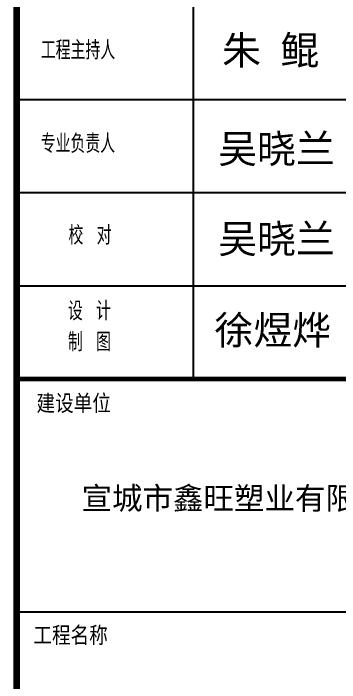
# Model space of a CAD drawing. Extents: x 33088 to 140010, y 13737 to 369010.
# Drawn here: x 114805 to 118659, y 228359 to 236263 of the extents above; entities that cross this region are included whole.
import ezdxf

# ---------------------------------------------------------------- set-up
doc = ezdxf.new("R2010")
doc.units = 0
doc.header["$LTSCALE"] = 1000
doc.header["$MEASUREMENT"] = 0
for name, color, linetype in [('1', 7, 'CONTINUOUS'), ('PP-PM-TK', 7, 'CONTINUOUS'), ('PUB_TEXT', 7, 'CONTINUOUS'), ('PUB_TITLE', 4, 'CONTINUOUS'), ('签名', 255, 'CONTINUOUS')]:
    doc.layers.add(name, color=color, linetype=linetype)
doc.styles.add('-黑体', font='simhei.ttf', dxfattribs={"width": 0.8})
doc.styles.add('TQ', font='txt.shx', dxfattribs={"width": 0.8, "bigfont": 'hztxt.shx'})

msp = doc.modelspace()

# ---------------------------------------------------------------- linework, layer by layer
at = {"layer": '1'}
msp.add_line((114843.4, 229196.3), (120893.4, 229196.3), dxfattribs=at)
at = {"layer": 'PP-PM-TK', "color": 4}
for points, const_width in [([(114843.4, 274055.8), (114843.4, 214055.8)], 77), ([(114843.4, 231946.3), (120893.4, 231946.3)], 22)]:
    msp.add_lwpolyline(points, dxfattribs=dict(at, const_width=const_width))
at = {"layer": 'PUB_TITLE', "color": 4}
for p, q in [((116933.3, 231946.3), (116933.3, 239646.3)), ((114843.4, 235246.3), (120893.4, 235246.3)), ((114843.4, 234146.3), (120893.4, 234146.3)), ((114843.4, 233046.3), (120893.4, 233046.3)), ((114843.4, 231946.3), (120893.4, 231946.3))]:
    msp.add_line(p, q, dxfattribs=at)
at = {"layer": 'PUB_TITLE', "color": 4, "const_width": 55}
msp.add_lwpolyline([(114843.4, 231946.3), (120893.4, 231946.3)], dxfattribs=at)

# ---------------------------------------------------------------- texts
at = {"layer": 'PUB_TEXT', "color": 2, "style": 'TQ'}
for s, p in [('建设单位', (115077.4, 231542.3)), ('工程名称', (115040.5, 228802.1))]:
    msp.add_text(s, height=220, dxfattribs=at).set_placement(p)
at = {"layer": 'PUB_TEXT', "color": 2, "char_height": 220, "width": 1847.813, "attachment_point": 1, "style": 'TQ'}
for s, insert in [('工程主持人', (115128.4, 235938.8)), ('专业负责人', (115127.2, 234834.5)), ('校 对', (115456.1, 233751.8)), ('设 计 \\P制 图', (115448.7, 232857.7))]:
    msp.add_mtext(s, dxfattribs=dict(at, insert=insert))
at = {"layer": 'PUB_TITLE', "color": 255, "style": '-黑体'}
msp.add_text('宣城市鑫旺塑业有限公司', height=264, dxfattribs=at).set_placement((115610.1, 230404.1))
at = {"layer": '签名', "linetype": 'CONTINUOUS', "style": '-黑体'}
for s, p in [('朱 鲲', (117270.1, 235659.3)), ('吴晓兰', (117225.4, 234495.4)), ('吴晓兰', (117225.4, 233431.7)), ('徐煜烨', (117180.5, 232353.9))]:
    msp.add_text(s, height=336.6, dxfattribs=at).set_placement(p)

doc.saveas('drawing.dxf')
